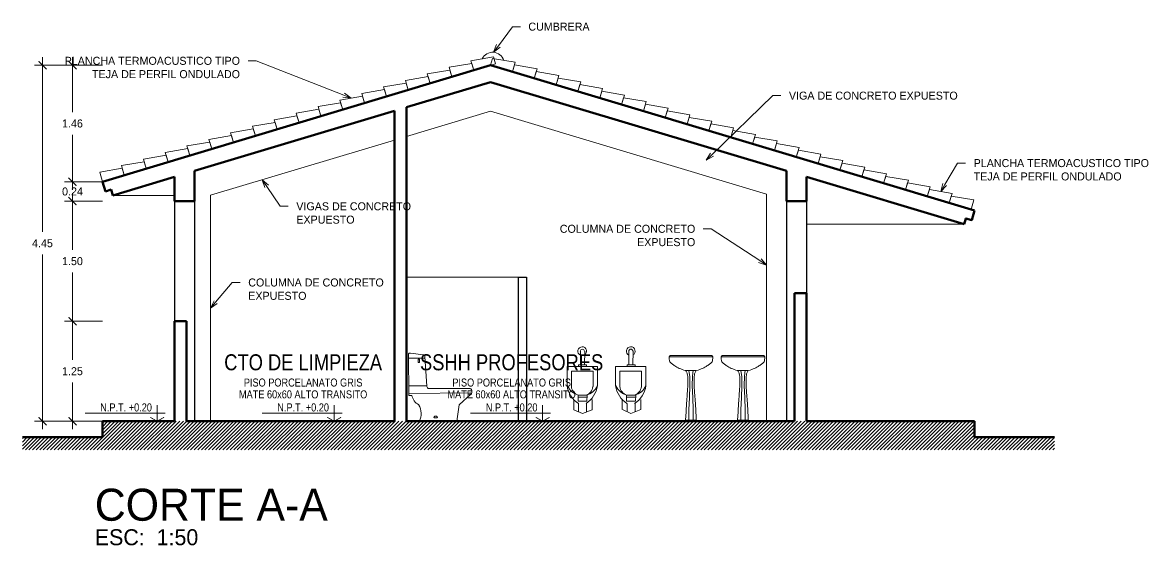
# Model space of a CAD drawing. Header units: millimetres. Extents: x 84 to 2740, y 103 to 1679.
# Drawn here: x 116.59 to 130.67, y 135.35 to 141.88 of the extents above; entities that cross this region are included whole.
import ezdxf
from ezdxf import colors
from ezdxf.entities.mleader import LeaderData, LeaderLine
from ezdxf.enums import TextEntityAlignment as Align
from ezdxf.math import Vec2, Vec3

# ---------------------------------------------------------------- set-up
doc = ezdxf.new("R2010")
doc.units = ezdxf.units.MM
for name, color, linetype, lineweight in [('A- TEJA ANDINA', 234, 'Continuous', 5), ('A- TEXTOS', 22, 'Continuous', 5), ('A-APARTO.SANITARIOS', 170, 'Continuous', 5), ('A-BURBUJA DE VANOS', 32, 'Continuous', 5), ('A-COLUMNAS.', 52, 'Continuous', 5), ('A-COTAS EXTERIORES', 30, 'Continuous', 5), ('A-DIRECTRIZ', 134, 'Continuous', 5), ('A-LINEA DE TIERRA', 46, 'Continuous', 5), ('A-MUROS ALTOS', 164, 'Continuous', 60), ('A-TEXTO', 24, 'Continuous', 5)]:
    doc.layers.add(name, color=color, linetype=linetype, lineweight=lineweight)
doc.styles.add('ROYER', font='')
doc.styles.get("Standard").update_dxf_attribs({"font": 'ARIALN.TTF', "width": 2})
doc.styles.add('TEDI_DICIEMBRE_2020', font='ARIALN.TTF')
doc.styles.get('ROYER').set_extended_font_data('Bahnschrift Light')
doc.dimstyles.new('ROYER_50_CORTE_ELEVACION', dxfattribs={"dimtxt": 0.1, "dimasz": 0.1, "dimexe": 0.1, "dimexo": 0, "dimgap": 0.09, "dimtad": 1, "dimtih": 1, "dimtoh": 1, "dimzin": 0, "dimdsep": 46, "dimtxsty": 'ROYER', "dimblk": 'ARCHTICK', "dimcen": 0.09, "dimdle": 0.1, "dimclrd": 256, "dimclre": 256, "dimadec": 0, "dimazin": 0, "dimtfac": 1, "dimtix": 1, "dimtofl": 0, "dimtmove": 0, "dimatfit": 3, "dimfxl": 0.375, "dimfxlon": 1, "dimtolj": 1, "dimtzin": 0, "dimlwd": -1, "dimlwe": -1, "dimarcsym": 0})

# ---------------------------------------------------------------- blocks, each defined once
blk = doc.blocks.new('B18')
for p, q in [((0.1685, 0.1306), (0.0207, 0.151)), ((-0.0033, 0.1317), (0.0031, -0.327)), ((0.2057, -0.2203), (0.1819, 0.1125)), ((0.1068, 0.0543), (0.1068, 0.0732)), ((0.1238, 0.0546), (0.1238, 0.0729)), ((0.2056, -0.2195), (0.0016, -0.2195)), ((0.6936, -0.2477), (0.2203, -0.2475)), ((0.568, -0.4339), (0.7005, -0.3122)), ((0.0031, -0.327), (0.0346, -0.3269)), ((0.568, -0.4339), (0.5429, -0.617)), ((0.2952, -0.5611), (0.3141, -0.5611)), ((0.2955, -0.5781), (0.3138, -0.5781)), ((0.1207, -0.617), (0.5429, -0.617))]:
    blk.add_line(p, q)
for points in [[(-0.0028, 0.0949), (0.1832, 0.0951)], [(0.0041, -0.3047), (0.7003, -0.2972)]]:
    blk.add_lwpolyline(points)
for centre, radius, start, end in [((0.0154, 0.1325), 0.0183, 69.0563, 176.5699), ((0.1682, 0.1158), 0.0141, 346.3435, 84.6664), ((0.1154, 0.0747), 0.00866, 348.245, 189.628), ((0.1154, 0.0528), 0.00866, 170.372, 11.755), ((0.233, -0.2225), 0.028, 170.2356, 242.9886), ((0.6693, -0.2829), 0.0428, 316.7605, 55.4561), ((0.1955, -0.2881), 0.1655, 193.5287, 240.2708), ((-0.0461, -0.5323), 0.187, 333.0824, 31.5585), ((0.2937, -0.5697), 0.00866, 80.372, 281.755), ((0.3156, -0.5697), 0.00866, 258.245, 99.628)]:
    blk.add_arc(centre, radius, start, end)
blk = doc.blocks.new('72348299')
at = {"xscale": 10, "zscale": 10}
blk.add_blockref('B18', (-0.017, 0.61), dxfattribs=at)
blk = doc.blocks.new('TEXTO EN CORTES')
at = {"layer": 'A- TEXTOS'}
blk.add_line((0, 0.1), (0, -0.1), dxfattribs=at)
blk.add_lwpolyline([(-0.9, 0), (0.1, 0)], dxfattribs=at)
at = {"layer": 'A- TEXTOS', "const_width": 0.01}
blk.add_lwpolyline([(0.087, -0.05), (0, -0.1), (-0.087, -0.05)], dxfattribs=at)
at = {"layer": 'A- TEXTOS', "style": 'TEDI_DICIEMBRE_2020'}
for tag, height, p in [('AMBIENTE', 0.2, (-0.388, 0.637)), ('PISO1', 0.1, (-0.388, 0.384)), ('PISO2', 0.1, (-0.388, 0.236)), ('NIVEL', 0.1, (-0.388, 0.073))]:
    blk.add_attdef(tag, text='', height=height, dxfattribs=at).set_placement(p, align=Align.MIDDLE)
blk = doc.blocks.new('NOMBRE DE PLANO')
at = {"layer": 'A-BURBUJA DE VANOS', "style": 'ROYER'}
for tag, p, height in [('NOMBRE', (0, 0), 0.4), ('ESCALA', (0, -0.306), 0.2)]:
    blk.add_attdef(tag, p, '', height=height, dxfattribs=at)
blk = doc.blocks.new('_Open30')
at = {"color": 0, "linetype": 'ByBlock', "lineweight": -2}
for p, q in [((-1, 0.27), (0, 0)), ((0, 0), (-1, -0.27)), ((0, 0), (-1, 0))]:
    blk.add_line(p, q, dxfattribs=at)
blk = doc.blocks.new('_ArchTick')
at = {"color": 0, "linetype": 'ByBlock', "const_width": 0.15}
blk.add_lwpolyline([(-0.5, -0.5), (0.5, 0.5)], dxfattribs=at)
blk = doc.blocks.new('*D129')
at = {"layer": 'A-COTAS EXTERIORES', "transparency": 16777216}
for p, q in [((117.216, 138.248), (117.216, 137.664)), ((117.591, 138.148), (117.116, 138.148)), ((117.216, 136.798), (117.216, 137.382)), ((117.591, 136.898), (117.116, 136.898))]:
    blk.add_line(p, q, dxfattribs=at)
at = {"layer": 'Defpoints', "color": 0, "transparency": 16777216}
for p in [(117.216, 138.148), (118.491, 138.148), (117.591, 136.898)]:
    blk.add_point(p, dxfattribs=at)
at = {"layer": 'A-COTAS EXTERIORES', "transparency": 16777216, "xscale": 0.1, "yscale": 0.1, "zscale": 0.1}
for p, rotation in [((117.216, 138.148), 90), ((117.216, 136.898), 270)]:
    blk.add_blockref('_ArchTick', p, dxfattribs=dict(at, rotation=rotation))
at = {"layer": 'A-COTAS EXTERIORES', "color": 0, "transparency": 16777216, "insert": (117.216, 137.523), "char_height": 0.1, "attachment_point": 5, "style": 'ROYER'}
blk.add_mtext('\\A1;1.25', dxfattribs=at)
blk = doc.blocks.new('*D130')
at = {"layer": 'A-COTAS EXTERIORES', "transparency": 16777216}
for p, q in [((117.591, 139.648), (117.116, 139.648)), ((117.216, 139.748), (117.216, 139.039)), ((117.216, 138.048), (117.216, 138.757)), ((117.591, 138.148), (117.116, 138.148))]:
    blk.add_line(p, q, dxfattribs=at)
at = {"layer": 'Defpoints', "color": 0, "transparency": 16777216}
for p in [(117.216, 139.648), (118.491, 139.648), (118.491, 138.148)]:
    blk.add_point(p, dxfattribs=at)
at = {"layer": 'A-COTAS EXTERIORES', "transparency": 16777216, "xscale": 0.1, "yscale": 0.1, "zscale": 0.1}
for p, rotation in [((117.216, 139.648), 90), ((117.216, 138.148), 270)]:
    blk.add_blockref('_ArchTick', p, dxfattribs=dict(at, rotation=rotation))
at = {"layer": 'A-COTAS EXTERIORES', "color": 0, "transparency": 16777216, "insert": (117.216, 138.898), "char_height": 0.1, "attachment_point": 5, "style": 'ROYER'}
blk.add_mtext('\\A1;1.50', dxfattribs=at)
blk = doc.blocks.new('*D131')
at = {"layer": 'A-COTAS EXTERIORES', "transparency": 16777216}
for p, q in [((117.216, 139.891), (117.216, 139.991)), ((117.591, 139.891), (117.116, 139.891)), ((117.591, 139.648), (117.116, 139.648)), ((117.216, 139.648), (117.216, 139.548))]:
    blk.add_line(p, q, dxfattribs=at)
at = {"layer": 'Defpoints', "color": 0, "transparency": 16777216}
for p in [(117.216, 139.891), (117.591, 139.891), (118.491, 139.648)]:
    blk.add_point(p, dxfattribs=at)
at = {"layer": 'A-COTAS EXTERIORES', "transparency": 16777216, "xscale": 0.1, "yscale": 0.1, "zscale": 0.1}
for p, rotation in [((117.216, 139.891), 270), ((117.216, 139.648), 90)]:
    blk.add_blockref('_ArchTick', p, dxfattribs=dict(at, rotation=rotation))
at = {"layer": 'A-COTAS EXTERIORES', "color": 0, "transparency": 16777216, "insert": (117.216, 139.769), "char_height": 0.1, "attachment_point": 5, "style": 'ROYER'}
blk.add_mtext('\\A1;0.24', dxfattribs=at)
blk = doc.blocks.new('*D132')
at = {"layer": 'A-COTAS EXTERIORES', "transparency": 16777216}
for p, q in [((117.216, 141.446), (117.216, 140.759)), ((117.591, 141.346), (117.116, 141.346)), ((117.216, 139.791), (117.216, 140.478)), ((117.591, 139.891), (117.116, 139.891))]:
    blk.add_line(p, q, dxfattribs=at)
at = {"layer": 'Defpoints', "color": 0, "transparency": 16777216}
for p in [(117.216, 141.346), (122.441, 141.346), (117.591, 139.891)]:
    blk.add_point(p, dxfattribs=at)
at = {"layer": 'A-COTAS EXTERIORES', "transparency": 16777216, "xscale": 0.1, "yscale": 0.1, "zscale": 0.1}
for p, rotation in [((117.216, 141.346), 90), ((117.216, 139.891), 270)]:
    blk.add_blockref('_ArchTick', p, dxfattribs=dict(at, rotation=rotation))
at = {"layer": 'A-COTAS EXTERIORES', "color": 0, "transparency": 16777216, "insert": (117.216, 140.618), "char_height": 0.1, "attachment_point": 5, "style": 'ROYER'}
blk.add_mtext('\\A1;1.46', dxfattribs=at)
blk = doc.blocks.new('*D133')
at = {"layer": 'A-COTAS EXTERIORES', "transparency": 16777216}
for p, q in [((116.841, 141.446), (116.841, 139.263)), ((117.216, 141.346), (116.741, 141.346)), ((116.841, 136.798), (116.841, 138.981)), ((117.216, 136.898), (116.741, 136.898))]:
    blk.add_line(p, q, dxfattribs=at)
at = {"layer": 'Defpoints', "color": 0, "transparency": 16777216}
for p in [(116.841, 141.346), (122.441, 141.346), (117.216, 136.898)]:
    blk.add_point(p, dxfattribs=at)
at = {"layer": 'A-COTAS EXTERIORES', "transparency": 16777216, "xscale": 0.1, "yscale": 0.1, "zscale": 0.1}
for p, rotation in [((116.841, 141.346), 90), ((116.841, 136.898), 270)]:
    blk.add_blockref('_ArchTick', p, dxfattribs=dict(at, rotation=rotation))
at = {"layer": 'A-COTAS EXTERIORES', "color": 0, "transparency": 16777216, "insert": (116.841, 139.122), "char_height": 0.1, "attachment_point": 5, "style": 'ROYER'}
blk.add_mtext('\\A1;4.45', dxfattribs=at)

msp = doc.modelspace()

# ---------------------------------------------------------------- hatches: boundary and pattern name
at = {"layer": 'A-LINEA DE TIERRA'}
h = msp.add_hatch(dxfattribs=at)
h.set_pattern_fill('LINE', color=256, scale=0.01, angle=45)
h.set_pattern_definition([(45, (-2497.32073, -1516.02718), (-0.0224506403, 0.0224506403), [])])
h.paths.add_polyline_path([(129.491, 136.698), (128.491, 136.698), (128.491, 136.898), (127.591, 136.898), (127.441, 136.898), (122.701, 136.898), (122.281, 136.898), (119.841, 136.898), (119.691, 136.898), (117.591, 136.898), (117.591, 136.698), (116.591, 136.698), (116.591, 136.539), (129.491, 136.539)])

# ---------------------------------------------------------------- linework, layer by layer
at = {"layer": 'A- TEJA ANDINA'}
for points in [[(122.505, 141.365), (122.232, 141.283), (122.196, 141.403), (122.479, 141.451)], [(122.232, 141.283), (121.959, 141.201), (121.923, 141.321), (122.206, 141.369)], [(122.441, 141.346), (122.714, 141.264), (122.75, 141.384), (122.467, 141.432)], [(122.714, 141.264), (122.987, 141.182), (123.023, 141.302), (122.74, 141.35)], [(121.686, 141.119), (121.413, 141.037), (121.377, 141.157), (121.66, 141.205)], [(121.959, 141.201), (121.686, 141.119), (121.65, 141.239), (121.933, 141.287)], [(122.987, 141.182), (123.26, 141.1), (123.296, 141.22), (123.013, 141.268)], [(123.26, 141.1), (123.533, 141.018), (123.569, 141.138), (123.286, 141.186)], [(121.14, 140.955), (120.867, 140.873), (120.831, 140.993), (121.114, 141.042)], [(121.413, 141.037), (121.14, 140.955), (121.104, 141.075), (121.387, 141.123)], [(123.533, 141.018), (123.806, 140.936), (123.842, 141.056), (123.559, 141.104)], [(123.806, 140.936), (124.079, 140.854), (124.115, 140.974), (123.832, 141.022)], [(120.867, 140.873), (120.594, 140.792), (120.558, 140.911), (120.841, 140.96)], [(124.079, 140.854), (124.352, 140.772), (124.388, 140.892), (124.105, 140.941)], [(120.321, 140.71), (120.048, 140.628), (120.012, 140.748), (120.295, 140.796)], [(120.594, 140.792), (120.321, 140.71), (120.285, 140.829), (120.568, 140.878)], [(124.352, 140.772), (124.625, 140.691), (124.661, 140.81), (124.378, 140.859)], [(124.625, 140.691), (124.898, 140.609), (124.934, 140.728), (124.651, 140.777)], [(119.775, 140.546), (119.502, 140.464), (119.466, 140.584), (119.749, 140.632)], [(120.048, 140.628), (119.775, 140.546), (119.739, 140.666), (120.022, 140.714)], [(124.898, 140.609), (125.171, 140.527), (125.207, 140.647), (124.924, 140.695)], [(125.171, 140.527), (125.444, 140.445), (125.48, 140.565), (125.197, 140.613)], [(119.229, 140.382), (118.956, 140.3), (118.92, 140.42), (119.204, 140.468)], [(119.502, 140.464), (119.229, 140.382), (119.193, 140.502), (119.476, 140.55)], [(125.444, 140.445), (125.717, 140.363), (125.753, 140.483), (125.47, 140.531)], [(118.956, 140.3), (118.683, 140.218), (118.647, 140.338), (118.931, 140.386)], [(125.717, 140.363), (125.99, 140.281), (126.026, 140.401), (125.743, 140.449)], [(125.99, 140.281), (126.263, 140.199), (126.299, 140.319), (126.016, 140.367)], [(118.41, 140.136), (118.137, 140.055), (118.102, 140.174), (118.385, 140.223)], [(118.683, 140.218), (118.41, 140.136), (118.375, 140.256), (118.658, 140.305)], [(126.263, 140.199), (126.536, 140.117), (126.572, 140.237), (126.289, 140.285)], [(126.536, 140.117), (126.809, 140.035), (126.845, 140.155), (126.562, 140.204)], [(117.864, 139.973), (117.591, 139.891), (117.556, 140.01), (117.839, 140.059)], [(118.137, 140.055), (117.864, 139.973), (117.829, 140.092), (118.112, 140.141)], [(126.809, 140.035), (127.082, 139.954), (127.118, 140.073), (126.835, 140.122)], [(127.082, 139.954), (127.355, 139.872), (127.391, 139.991), (127.108, 140.04)], [(127.355, 139.872), (127.628, 139.79), (127.664, 139.909), (127.381, 139.958)], [(127.628, 139.79), (127.901, 139.708), (127.937, 139.828), (127.654, 139.876)], [(127.901, 139.708), (128.174, 139.626), (128.21, 139.746), (127.927, 139.794)], [(128.174, 139.626), (128.447, 139.544), (128.483, 139.664), (128.2, 139.712)]]:
    msp.add_lwpolyline(points, close=True, dxfattribs=at)
msp.add_arc((122.469, 141.363), 0.146, 17.8827, 154.0598, dxfattribs=at)
at = {"layer": 'A-APARTO.SANITARIOS'}
for p, q in [((123.564, 137.604), (123.564, 137.773)), ((123.614, 137.604), (123.619, 137.773)), ((124.17, 137.604), (124.17, 137.774)), ((124.22, 137.604), (124.225, 137.774)), ((123.398, 137.581), (123.777, 137.581)), ((123.398, 137.34), (123.398, 137.581)), ((123.452, 137.524), (123.724, 137.524)), ((123.452, 137.331), (123.452, 137.524)), ((123.543, 137.604), (123.643, 137.604)), ((123.543, 137.58), (123.543, 137.604)), ((123.643, 137.58), (123.643, 137.604)), ((123.724, 137.331), (123.724, 137.524)), ((123.777, 137.34), (123.777, 137.581)), ((124.005, 137.581), (124.384, 137.581)), ((124.005, 137.34), (124.005, 137.581)), ((124.058, 137.525), (124.33, 137.525)), ((124.058, 137.331), (124.058, 137.525)), ((124.149, 137.604), (124.249, 137.604)), ((124.149, 137.581), (124.149, 137.604)), ((124.249, 137.581), (124.249, 137.604)), ((124.33, 137.331), (124.33, 137.525)), ((124.384, 137.34), (124.384, 137.581)), ((123.536, 137.224), (123.536, 137.151)), ((123.648, 137.224), (123.536, 137.224)), ((123.647, 137.151), (123.65, 137.224)), ((124.142, 137.224), (124.142, 137.151)), ((124.254, 137.224), (124.142, 137.224)), ((124.253, 137.151), (124.256, 137.224)), ((123.482, 137.042), (123.482, 137.168)), ((123.536, 137.198), (123.648, 137.198)), ((123.536, 137.151), (123.647, 137.151)), ((123.543, 137.016), (123.543, 137.12)), ((123.643, 137.016), (123.643, 137.12)), ((123.711, 137.042), (123.712, 137.168)), ((124.088, 137.043), (124.088, 137.168)), ((124.142, 137.198), (124.254, 137.198)), ((124.142, 137.151), (124.253, 137.151)), ((124.149, 137.016), (124.149, 137.12)), ((124.249, 137.016), (124.249, 137.12)), ((124.318, 137.043), (124.318, 137.168)), ((123.589, 136.993), (123.484, 137.042)), ((123.589, 136.993), (123.711, 137.042)), ((124.195, 136.993), (124.09, 137.043)), ((124.195, 136.993), (124.318, 137.043))]:
    msp.add_line(p, q, dxfattribs=at)
at = {"layer": 'A-APARTO.SANITARIOS', "lineweight": 5, "ltscale": 0.25}
for p, q in [((124.676, 137.702), (124.687, 137.718)), ((124.676, 137.702), (124.86, 137.702)), ((124.676, 137.702), (124.676, 137.684)), ((124.676, 137.684), (124.676, 137.671)), ((124.676, 137.671), (124.677, 137.66)), ((124.677, 137.66), (124.678, 137.653)), ((124.678, 137.653), (124.68, 137.647)), ((124.68, 137.647), (124.682, 137.642)), ((124.687, 137.718), (124.864, 137.718)), ((124.86, 137.702), (125.033, 137.702)), ((124.864, 137.718), (125.03, 137.718)), ((125.03, 137.718), (125.207, 137.718)), ((125.033, 137.702), (125.218, 137.702)), ((125.207, 137.718), (125.218, 137.702)), ((125.214, 137.647), (125.211, 137.642)), ((125.215, 137.653), (125.214, 137.647)), ((125.217, 137.66), (125.215, 137.653)), ((125.218, 137.684), (125.217, 137.671)), ((125.217, 137.671), (125.217, 137.66)), ((125.218, 137.702), (125.218, 137.684)), ((125.326, 137.702), (125.337, 137.718)), ((125.326, 137.702), (125.51, 137.702)), ((125.326, 137.702), (125.326, 137.684)), ((125.326, 137.684), (125.326, 137.671)), ((125.326, 137.671), (125.327, 137.66)), ((125.327, 137.66), (125.328, 137.653)), ((125.328, 137.653), (125.33, 137.647)), ((125.33, 137.647), (125.332, 137.642)), ((125.337, 137.718), (125.514, 137.718)), ((125.51, 137.702), (125.683, 137.702)), ((125.514, 137.718), (125.68, 137.718)), ((125.68, 137.718), (125.857, 137.718)), ((125.683, 137.702), (125.868, 137.702)), ((125.857, 137.718), (125.868, 137.702)), ((125.864, 137.647), (125.861, 137.642)), ((125.865, 137.653), (125.864, 137.647)), ((125.867, 137.66), (125.865, 137.653)), ((125.868, 137.684), (125.867, 137.671)), ((125.867, 137.671), (125.867, 137.66)), ((125.868, 137.702), (125.868, 137.684)), ((124.682, 137.642), (124.685, 137.638)), ((124.685, 137.638), (124.689, 137.634)), ((124.689, 137.634), (124.689, 137.634)), ((124.689, 137.634), (124.693, 137.63)), ((124.693, 137.63), (124.698, 137.626)), ((124.698, 137.626), (124.704, 137.62)), ((124.704, 137.62), (124.711, 137.615)), ((124.711, 137.615), (124.719, 137.609)), ((124.719, 137.609), (124.727, 137.602)), ((124.727, 137.602), (124.737, 137.596)), ((124.737, 137.596), (124.747, 137.589)), ((124.747, 137.589), (124.747, 137.589)), ((124.747, 137.589), (124.759, 137.581)), ((124.759, 137.581), (124.772, 137.574)), ((124.772, 137.574), (124.786, 137.566)), ((124.786, 137.566), (124.801, 137.559)), ((124.801, 137.559), (124.818, 137.552)), ((124.818, 137.552), (124.837, 137.545)), ((124.837, 137.545), (124.858, 137.538)), ((124.858, 137.538), (124.88, 137.533)), ((124.88, 137.533), (124.886, 137.524)), ((124.88, 137.533), (125.013, 137.533)), ((124.886, 137.524), (124.891, 137.515)), ((124.891, 137.515), (124.895, 137.507)), ((124.895, 137.507), (124.899, 137.498)), ((124.92, 137.533), (124.926, 137.504)), ((124.926, 137.504), (124.933, 137.457)), ((124.97, 137.504), (124.964, 137.457)), ((124.976, 137.533), (124.97, 137.504)), ((124.998, 137.507), (124.995, 137.498)), ((125.002, 137.515), (124.998, 137.507)), ((125.007, 137.524), (125.002, 137.515)), ((125.013, 137.533), (125.007, 137.524)), ((125.036, 137.538), (125.013, 137.533)), ((125.056, 137.545), (125.036, 137.538)), ((125.075, 137.552), (125.056, 137.545)), ((125.092, 137.559), (125.075, 137.552)), ((125.108, 137.566), (125.092, 137.559)), ((125.122, 137.574), (125.108, 137.566)), ((125.135, 137.581), (125.122, 137.574)), ((125.146, 137.589), (125.135, 137.581)), ((125.157, 137.596), (125.146, 137.589)), ((125.146, 137.589), (125.146, 137.589)), ((125.166, 137.602), (125.157, 137.596)), ((125.175, 137.609), (125.166, 137.602)), ((125.183, 137.615), (125.175, 137.609)), ((125.189, 137.62), (125.183, 137.615)), ((125.195, 137.626), (125.189, 137.62)), ((125.201, 137.63), (125.195, 137.626)), ((125.205, 137.634), (125.201, 137.63)), ((125.208, 137.638), (125.205, 137.634)), ((125.205, 137.634), (125.205, 137.634)), ((125.211, 137.642), (125.208, 137.638)), ((125.332, 137.642), (125.335, 137.638)), ((125.335, 137.638), (125.339, 137.634)), ((125.339, 137.634), (125.339, 137.634)), ((125.339, 137.634), (125.343, 137.63)), ((125.343, 137.63), (125.348, 137.626)), ((125.348, 137.626), (125.354, 137.62)), ((125.354, 137.62), (125.361, 137.615)), ((125.361, 137.615), (125.369, 137.609)), ((125.369, 137.609), (125.377, 137.602)), ((125.377, 137.602), (125.387, 137.596)), ((125.387, 137.596), (125.397, 137.589)), ((125.397, 137.589), (125.397, 137.589)), ((125.397, 137.589), (125.409, 137.581)), ((125.409, 137.581), (125.422, 137.574)), ((125.422, 137.574), (125.436, 137.566)), ((125.436, 137.566), (125.451, 137.559)), ((125.451, 137.559), (125.468, 137.552)), ((125.468, 137.552), (125.487, 137.545)), ((125.487, 137.545), (125.508, 137.538)), ((125.508, 137.538), (125.53, 137.533)), ((125.53, 137.533), (125.536, 137.524)), ((125.53, 137.533), (125.663, 137.533)), ((125.536, 137.524), (125.541, 137.515)), ((125.541, 137.515), (125.545, 137.507)), ((125.545, 137.507), (125.549, 137.498)), ((125.57, 137.533), (125.576, 137.504)), ((125.576, 137.504), (125.583, 137.457)), ((125.62, 137.504), (125.614, 137.457)), ((125.626, 137.533), (125.62, 137.504)), ((125.648, 137.507), (125.645, 137.498)), ((125.652, 137.515), (125.648, 137.507)), ((125.657, 137.524), (125.652, 137.515)), ((125.663, 137.533), (125.657, 137.524)), ((125.686, 137.538), (125.663, 137.533)), ((125.706, 137.545), (125.686, 137.538)), ((125.725, 137.552), (125.706, 137.545)), ((125.742, 137.559), (125.725, 137.552)), ((125.758, 137.566), (125.742, 137.559)), ((125.772, 137.574), (125.758, 137.566)), ((125.785, 137.581), (125.772, 137.574)), ((125.796, 137.589), (125.785, 137.581)), ((125.807, 137.596), (125.796, 137.589)), ((125.796, 137.589), (125.796, 137.589)), ((125.816, 137.602), (125.807, 137.596)), ((125.825, 137.609), (125.816, 137.602)), ((125.833, 137.615), (125.825, 137.609)), ((125.839, 137.62), (125.833, 137.615)), ((125.845, 137.626), (125.839, 137.62)), ((125.851, 137.63), (125.845, 137.626)), ((125.855, 137.634), (125.851, 137.63)), ((125.858, 137.638), (125.855, 137.634)), ((125.855, 137.634), (125.855, 137.634)), ((125.861, 137.642), (125.858, 137.638)), ((124.899, 137.498), (124.901, 137.489)), ((124.901, 137.489), (124.903, 137.48)), ((124.903, 137.48), (124.905, 137.471)), ((124.905, 137.471), (124.906, 137.461)), ((124.906, 137.461), (124.906, 137.461)), ((124.906, 137.461), (124.907, 137.45)), ((124.907, 137.45), (124.908, 137.439)), ((124.908, 137.439), (124.908, 137.428)), ((124.908, 137.428), (124.909, 137.415)), ((124.909, 137.389), (124.908, 137.374)), ((124.908, 137.374), (124.908, 137.359)), ((124.909, 137.415), (124.909, 137.402)), ((124.909, 137.402), (124.909, 137.389)), ((124.933, 137.457), (124.934, 137.344)), ((124.964, 137.457), (124.962, 137.344)), ((124.986, 137.439), (124.985, 137.428)), ((124.985, 137.428), (124.985, 137.415)), ((124.985, 137.415), (124.985, 137.402)), ((124.985, 137.402), (124.985, 137.389)), ((124.985, 137.389), (124.985, 137.374)), ((124.985, 137.374), (124.986, 137.359)), ((124.987, 137.461), (124.986, 137.45)), ((124.986, 137.45), (124.986, 137.439)), ((124.989, 137.471), (124.987, 137.461)), ((124.987, 137.461), (124.987, 137.461)), ((124.99, 137.48), (124.989, 137.471)), ((124.992, 137.489), (124.99, 137.48)), ((124.995, 137.498), (124.992, 137.489)), ((125.549, 137.498), (125.551, 137.489)), ((125.551, 137.489), (125.553, 137.48)), ((125.553, 137.48), (125.555, 137.471)), ((125.555, 137.471), (125.556, 137.461)), ((125.556, 137.461), (125.556, 137.461)), ((125.556, 137.461), (125.557, 137.45)), ((125.557, 137.45), (125.558, 137.439)), ((125.558, 137.439), (125.558, 137.428)), ((125.558, 137.428), (125.559, 137.415)), ((125.559, 137.389), (125.558, 137.374)), ((125.558, 137.374), (125.558, 137.359)), ((125.559, 137.415), (125.559, 137.402)), ((125.559, 137.402), (125.559, 137.389)), ((125.583, 137.457), (125.584, 137.344)), ((125.614, 137.457), (125.612, 137.344)), ((125.636, 137.439), (125.635, 137.428)), ((125.635, 137.428), (125.635, 137.415)), ((125.635, 137.415), (125.635, 137.402)), ((125.635, 137.402), (125.635, 137.389)), ((125.635, 137.389), (125.635, 137.374)), ((125.635, 137.374), (125.636, 137.359)), ((125.637, 137.461), (125.636, 137.45)), ((125.636, 137.45), (125.636, 137.439)), ((125.639, 137.471), (125.637, 137.461)), ((125.637, 137.461), (125.637, 137.461)), ((125.64, 137.48), (125.639, 137.471)), ((125.642, 137.489), (125.64, 137.48)), ((125.645, 137.498), (125.642, 137.489)), ((124.9, 137.227), (124.898, 137.203)), ((124.901, 137.249), (124.9, 137.227)), ((124.903, 137.27), (124.901, 137.249)), ((124.904, 137.29), (124.903, 137.27)), ((124.905, 137.308), (124.904, 137.29)), ((124.906, 137.326), (124.905, 137.308)), ((124.907, 137.343), (124.906, 137.326)), ((124.908, 137.359), (124.907, 137.343)), ((124.908, 137.359), (124.908, 137.359)), ((124.934, 137.344), (124.928, 137.192)), ((124.962, 137.344), (124.968, 137.192)), ((124.986, 137.359), (124.986, 137.359)), ((124.986, 137.359), (124.986, 137.343)), ((124.986, 137.343), (124.987, 137.326)), ((124.987, 137.326), (124.988, 137.308)), ((124.988, 137.308), (124.989, 137.29)), ((124.989, 137.29), (124.991, 137.27)), ((124.991, 137.27), (124.992, 137.249)), ((124.992, 137.249), (124.994, 137.227)), ((124.994, 137.227), (124.996, 137.203)), ((125.55, 137.227), (125.548, 137.203)), ((125.551, 137.249), (125.55, 137.227)), ((125.553, 137.27), (125.551, 137.249)), ((125.554, 137.29), (125.553, 137.27)), ((125.555, 137.308), (125.554, 137.29)), ((125.556, 137.326), (125.555, 137.308)), ((125.557, 137.343), (125.556, 137.326)), ((125.558, 137.359), (125.557, 137.343)), ((125.558, 137.359), (125.558, 137.359)), ((125.584, 137.344), (125.578, 137.192)), ((125.612, 137.344), (125.618, 137.192)), ((125.636, 137.359), (125.636, 137.359)), ((125.636, 137.359), (125.636, 137.343)), ((125.636, 137.343), (125.637, 137.326)), ((125.637, 137.326), (125.638, 137.308)), ((125.638, 137.308), (125.639, 137.29)), ((125.639, 137.29), (125.641, 137.27)), ((125.641, 137.27), (125.642, 137.249)), ((125.642, 137.249), (125.644, 137.227)), ((125.644, 137.227), (125.646, 137.203)), ((124.889, 137.09), (124.887, 137.053)), ((124.891, 137.123), (124.889, 137.09)), ((124.894, 137.152), (124.891, 137.123)), ((124.896, 137.179), (124.894, 137.152)), ((124.898, 137.203), (124.896, 137.179)), ((124.898, 137.203), (124.898, 137.203)), ((124.928, 137.192), (124.92, 137.046)), ((124.968, 137.192), (124.976, 137.046)), ((124.996, 137.203), (124.996, 137.203)), ((124.996, 137.203), (124.998, 137.179)), ((124.998, 137.179), (125, 137.152)), ((125, 137.152), (125.002, 137.123)), ((125.002, 137.123), (125.004, 137.09)), ((125.004, 137.09), (125.007, 137.053)), ((125.539, 137.09), (125.537, 137.053)), ((125.541, 137.123), (125.539, 137.09)), ((125.544, 137.152), (125.541, 137.123)), ((125.546, 137.179), (125.544, 137.152)), ((125.548, 137.203), (125.546, 137.179)), ((125.548, 137.203), (125.548, 137.203)), ((125.578, 137.192), (125.57, 137.046)), ((125.618, 137.192), (125.626, 137.046)), ((125.646, 137.203), (125.646, 137.203)), ((125.646, 137.203), (125.648, 137.179)), ((125.648, 137.179), (125.65, 137.152)), ((125.65, 137.152), (125.652, 137.123)), ((125.652, 137.123), (125.654, 137.09)), ((125.654, 137.09), (125.657, 137.053)), ((124.882, 136.965), (124.88, 136.912)), ((124.885, 137.012), (124.882, 136.965)), ((124.887, 137.053), (124.885, 137.012)), ((124.92, 137.046), (124.92, 136.912)), ((124.976, 137.046), (124.976, 136.912)), ((125.007, 137.053), (125.009, 137.012)), ((125.009, 137.012), (125.011, 136.965)), ((125.011, 136.965), (125.013, 136.912)), ((125.532, 136.965), (125.53, 136.912)), ((125.535, 137.012), (125.532, 136.965)), ((125.537, 137.053), (125.535, 137.012)), ((125.57, 137.046), (125.57, 136.912)), ((125.626, 137.046), (125.626, 136.912)), ((125.657, 137.053), (125.659, 137.012)), ((125.659, 137.012), (125.661, 136.965)), ((125.661, 136.965), (125.663, 136.912)), ((124.88, 136.912), (125.013, 136.912)), ((125.53, 136.912), (125.663, 136.912))]:
    msp.add_line(p, q, dxfattribs=at)
at = {"layer": 'A-APARTO.SANITARIOS'}
for centre, radius, start, end in [((123.588, 137.774), 0.0546, 298.9805, 243.8951), ((123.589, 137.773), 0.0253, 0, 180), ((124.194, 137.774), 0.0546, 298.9805, 243.8951), ((124.195, 137.774), 0.0253, 0, 180), ((123.716, 137.389), 0.322, 188.8474, 236.943), ((123.603, 137.438), 0.223, 206.0705, 253.8146), ((123.581, 137.346), 0.13, 186.6218, 250.1428), ((123.46, 137.389), 0.322, 303.057, 351.1526), ((123.592, 137.346), 0.13, 289.8572, 353.3782), ((123.577, 137.438), 0.223, 286.1854, 333.9295), ((124.322, 137.39), 0.322, 188.8474, 236.943), ((124.209, 137.438), 0.223, 206.0705, 253.8146), ((124.187, 137.346), 0.13, 186.6218, 250.1428), ((124.066, 137.39), 0.322, 303.057, 351.1526), ((124.198, 137.346), 0.13, 289.8572, 353.3782), ((124.183, 137.438), 0.223, 286.1854, 333.9295)]:
    msp.add_arc(centre, radius, start, end, dxfattribs=at)
at = {"layer": 'A-COLUMNAS.'}
for p, q in [((117.721, 139.721), (118.491, 139.721)), ((128.362, 139.361), (126.391, 139.361))]:
    msp.add_line(p, q, dxfattribs=at)
at = {"layer": 'A-COLUMNAS.', "lineweight": 30}
for p, q in [((118.491, 139.648), (118.491, 138.148)), ((118.741, 139.648), (118.741, 136.898)), ((126.141, 139.648), (126.141, 136.898)), ((126.391, 139.648), (126.391, 138.498))]:
    msp.add_line(p, q, dxfattribs=at)
at = {"layer": 'A-COLUMNAS.'}
for points in [[(121.391, 140.457), (122.441, 140.772), (125.891, 139.737), (125.891, 136.898)], [(118.941, 136.898), (118.941, 139.722), (121.241, 140.412)]]:
    msp.add_lwpolyline(points, dxfattribs=at)
at = {"layer": 'A-MUROS ALTOS'}
for p, q in [((117.591, 139.891), (122.441, 141.346)), ((128.491, 139.531), (122.441, 141.346)), ((121.391, 140.822), (122.441, 141.137)), ((126.141, 140.027), (122.441, 141.137)), ((118.741, 140.027), (121.241, 140.777)), ((121.241, 136.898), (121.241, 140.777)), ((121.391, 140.822), (121.391, 136.898)), ((117.721, 139.721), (118.491, 139.952)), ((118.491, 139.648), (118.491, 139.952)), ((118.741, 139.648), (118.741, 140.027)), ((126.141, 139.648), (126.141, 140.027)), ((128.362, 139.361), (126.391, 139.952)), ((126.391, 139.648), (126.391, 139.952)), ((117.627, 139.771), (117.591, 139.891)), ((117.627, 139.771), (117.699, 139.793)), ((117.721, 139.721), (117.699, 139.793)), ((118.491, 139.648), (118.741, 139.648)), ((126.391, 139.648), (126.141, 139.648)), ((126.241, 136.898), (126.241, 138.498)), ((126.241, 138.498), (126.391, 138.498)), ((126.391, 138.498), (126.391, 136.898)), ((118.491, 136.898), (118.491, 138.148)), ((118.491, 138.148), (118.641, 138.148)), ((118.641, 138.148), (118.641, 136.898)), ((117.591, 136.898), (118.491, 136.898)), ((118.641, 136.898), (121.241, 136.898)), ((121.391, 136.898), (122.791, 136.898)), ((122.791, 136.898), (126.241, 136.898)), ((126.391, 136.898), (128.491, 136.898))]:
    msp.add_line(p, q, dxfattribs=at)
at = {"layer": 'A-MUROS ALTOS', "lineweight": 20}
msp.add_line((122.791, 138.698), (121.391, 138.698), dxfattribs=at)
at = {"layer": 'A-MUROS ALTOS', "lineweight": 30}
for p, q in [((122.791, 136.898), (122.791, 138.698)), ((122.791, 138.698), (122.891, 138.698)), ((122.891, 138.698), (122.891, 136.898))]:
    msp.add_line(p, q, dxfattribs=at)
at = {"layer": 'A-MUROS ALTOS'}
for points in [[(128.362, 139.361), (128.384, 139.433), (128.456, 139.411), (128.491, 139.531)], [(117.591, 136.898), (117.591, 136.698), (116.591, 136.698)], [(128.491, 136.898), (128.491, 136.698), (129.491, 136.698)]]:
    msp.add_lwpolyline(points, dxfattribs=at)

# ---------------------------------------------------------------- block references
at = {"layer": 'A- TEXTOS'}
ref = msp.add_blockref('TEXTO EN CORTES', (118.274, 136.998), dxfattribs=at)
ref.add_attrib('NIVEL', 'N.P.T. +0.20', dxfattribs={"height": 0.1, "style": 'TEDI_DICIEMBRE_2020'}).set_placement((117.886, 137.071), align=Align.MIDDLE)
at = {"layer": 'A-APARTO.SANITARIOS', "xscale": 0.1109551589979674, "yscale": 1.109551589975126, "zscale": 0.1109551589979674}
msp.add_blockref('72348299', (121.42, 136.906), dxfattribs=at)
at = {"layer": 'A-BURBUJA DE VANOS'}
msp.add_blockref('NOMBRE DE PLANO', (117.495, 135.655), dxfattribs=at).add_auto_attribs({'NOMBRE': 'CORTE A-A', 'ESCALA': 'ESC:  1:50'})
at = {"layer": 'A-TEXTO'}
for p, values in [((120.487, 136.998), {'AMBIENTE': 'CTO DE LIMPIEZA', 'PISO1': 'PISO PORCELANATO GRIS', 'PISO2': 'MATE 60x60 ALTO TRANSITO', 'NIVEL': 'N.P.T. +0.20'}), ((123.093, 136.998), {'AMBIENTE': 'SSHH PROFESORES', 'PISO1': 'PISO PORCELANATO GRIS', 'PISO2': 'MATE 60x60 ALTO TRANSITO', 'NIVEL': 'N.P.T. +0.20'})]:
    msp.add_blockref('TEXTO EN CORTES', p, dxfattribs=at).add_auto_attribs(values)

# ---------------------------------------------------------------- texts
at = {"layer": 'A-APARTO.SANITARIOS', "lineweight": 5, "ltscale": 0.25, "width": 0.692308, "flags": 1}
for tag, text, p in [('ASCOLOR', 'WHT', (124.947, 136.901)), ('ASCATNO', '0176.017', (124.947, 136.912)), ('ASNAME', 'Roma Pedestal Lavatory', (124.947, 136.906)), ('ASCOLOR', 'WHT', (125.597, 136.901)), ('ASCATNO', '0176.017', (125.597, 136.912)), ('ASNAME', 'Roma Pedestal Lavatory', (125.597, 136.906))]:
    msp.add_attdef(tag, text=text, height=0.00325, dxfattribs=at).set_placement(p, align=Align.MIDDLE)

# ---------------------------------------------------------------- dimensions: what is measured, and where the dimension line sits
at = {"layer": 'A-COTAS EXTERIORES'}
for base, p1, p2, picture, middle in [((116.841, 141.346), (117.216, 136.898), (122.441, 141.346), '*D133', (116.841, 139.122)), ((117.216, 138.148), (117.591, 136.898), (118.491, 138.148), '*D129', (117.216, 137.523))]:
    dim = msp.add_linear_dim(base=base, p1=p1, p2=p2, angle=90, dimstyle='ROYER_50_CORTE_ELEVACION', dxfattribs=at)
    dim.commit()
    dim.dimension.update_dxf_attribs({"geometry": picture, "text_midpoint": middle})
for base, p1, p2, picture, middle in [((117.216495883, 141.345737665), (117.591495883, 139.890737665), (122.441495883, 141.345737665), '*D132', (117.216495883, 140.618237665)), ((117.216, 139.891), (118.491, 139.648), (117.591, 139.891), '*D131', (117.216, 139.769)), ((117.216, 139.648), (118.491, 138.148), (118.491, 139.648), '*D130', (117.216, 138.898))]:
    dim = msp.add_linear_dim(base=base, p1=p1, p2=p2, angle=90, dimstyle='ROYER_50_CORTE_ELEVACION', override={"dimtmove": 1}, dxfattribs=at)
    dim.commit()
    dim.dimension.update_dxf_attribs({"geometry": picture, "text_midpoint": middle})

# ---------------------------------------------------------------- leaders
at = {"layer": 'A-DIRECTRIZ'}
ml = msp.add_multileader_mtext('Standard', dxfattribs=at)
ml.set_content('CUMBRERA', color=256, style='ROYER')
ml.set_leader_properties(color=256, linetype='ByLayer', lineweight=-1)
ml.set_arrow_properties(name='OPEN30')
ml.build(insert=Vec2(0, 0))
ml.multileader.update_dxf_attribs({"dogleg_length": 0.1, "arrow_head_size": 0.1})
ctx = ml.context
ctx.base_point, ctx.char_height, ctx.arrow_head_size, ctx.landing_gap_size, ctx.plane_origin = Vec3(122.814, 141.828), 0.1, 0.1, 0.1, Vec3(122.48, 141.509)
notes = []
notes.append((ctx, [(0, (1, 1, 0), (122.714, 141.828), (1, 0), 0.1, [(0, [(122.48, 141.509)], 0, [])])]))
ctx.mtext.insert, ctx.mtext.flow_direction = Vec3(122.914, 141.879), 5
ml = msp.add_multileader_mtext('Standard', dxfattribs=at)
ml.set_content('PLANCHA TERMOACUSTICO TIPO\\PTEJA DE PERFIL ONDULADO', color=256, style='ROYER')
ml.set_leader_properties(color=256, linetype='ByLayer', lineweight=-1)
ml.set_arrow_properties(name='OPEN30')
ml.build(insert=Vec2(0, 0))
ml.multileader.update_dxf_attribs({"dogleg_length": 0.1, "arrow_head_size": 0.1})
ctx = ml.context
ctx.base_point, ctx.char_height, ctx.arrow_head_size, ctx.landing_gap_size, ctx.plane_origin = Vec3(117.153, 141.402), 0.1, 0.1, 0.1, Vec3(120.7, 140.935)
ctx.text_align_type = 2
notes.append((ctx, [(0, (1, 1, 0), (119.51, 141.402), (-1, 0), 0.1, [(0, [(120.7, 140.935)], 0, [])])]))
ctx.mtext.insert, ctx.mtext.alignment, ctx.mtext.flow_direction = Vec3(119.31, 141.452), 3, 5
ml = msp.add_multileader_mtext('Standard', dxfattribs=at)
ml.set_content('VIGA DE CONCRETO EXPUESTO', color=256, style='ROYER')
ml.set_leader_properties(color=256, linetype='ByLayer', lineweight=-1)
ml.set_arrow_properties(name='OPEN30')
ml.build(insert=Vec2(0, 0))
ml.multileader.update_dxf_attribs({"dogleg_length": 0.1, "arrow_head_size": 0.1})
ctx = ml.context
ctx.base_point, ctx.char_height, ctx.arrow_head_size, ctx.landing_gap_size, ctx.plane_origin = Vec3(126.071, 140.967), 0.1, 0.1, 0.1, Vec3(125.136, 140.159)
notes.append((ctx, [(0, (1, 1, 0), (125.971, 140.967), (1, 0), 0.1, [(0, [(125.136, 140.159)], 0, [])])]))
ctx.mtext.insert, ctx.mtext.flow_direction = Vec3(126.171, 141.017), 5
ml = msp.add_multileader_mtext('Standard', dxfattribs=at)
ml.set_content('PLANCHA TERMOACUSTICO TIPO\\PTEJA DE PERFIL ONDULADO', color=256, style='ROYER')
ml.set_leader_properties(color=256, linetype='ByLayer', lineweight=-1)
ml.set_arrow_properties(name='OPEN30')
ml.build(insert=Vec2(0, 0))
ml.multileader.update_dxf_attribs({"dogleg_length": 0.1, "arrow_head_size": 0.1})
ctx = ml.context
ctx.base_point, ctx.char_height, ctx.arrow_head_size, ctx.landing_gap_size, ctx.plane_origin = Vec3(128.38, 140.124), 0.1, 0.1, 0.1, Vec3(128.068, 139.77)
notes.append((ctx, [(0, (1, 1, 0), (128.28, 140.124), (1, 0), 0.1, [(0, [(128.068, 139.77)], 0, [])])]))
ctx.mtext.insert, ctx.mtext.flow_direction = Vec3(128.48, 140.174), 5
ml = msp.add_multileader_mtext('Standard', dxfattribs=at)
ml.set_content('VIGAS DE CONCRETO\\PEXPUESTO', color=256, style='ROYER')
ml.set_leader_properties(color=256, linetype='ByLayer', lineweight=-1)
ml.set_arrow_properties(name='OPEN30')
ml.build(insert=Vec2(0, 0))
ml.multileader.update_dxf_attribs({"dogleg_length": 0.1, "arrow_head_size": 0.1})
ctx = ml.context
ctx.base_point, ctx.char_height, ctx.arrow_head_size, ctx.landing_gap_size, ctx.plane_origin = Vec3(119.914, 139.584), 0.1, 0.1, 0.1, Vec3(119.588, 139.916)
notes.append((ctx, [(0, (1, 1, 0), (119.814, 139.584), (1, 0), 0.1, [(0, [(119.588, 139.916)], 0, [])])]))
ctx.mtext.insert, ctx.mtext.flow_direction = Vec3(120.014, 139.634), 5
ml = msp.add_multileader_mtext('Standard', dxfattribs=at)
ml.set_content('^ICOLUMNA DE CONCRETO \\PEXPUESTO', color=256, style='ROYER')
ml.set_leader_properties(color=256, linetype='ByLayer', lineweight=-1)
ml.set_arrow_properties(name='OPEN30')
ml.build(insert=Vec2(0, 0))
ml.multileader.update_dxf_attribs({"dogleg_length": 0.1, "arrow_head_size": 0.1})
ctx = ml.context
ctx.base_point, ctx.char_height, ctx.arrow_head_size, ctx.landing_gap_size, ctx.plane_origin = Vec3(123.321, 139.303), 0.1, 0.1, 0.1, Vec3(125.891, 138.85)
ctx.text_align_type = 2
notes.append((ctx, [(0, (1, 1, 0), (125.201, 139.303), (-1, 0), 0.1, [(0, [(125.891, 138.85)], 0, [])])]))
ctx.mtext.insert, ctx.mtext.alignment, ctx.mtext.flow_direction = Vec3(125.001, 139.353), 3, 5
ml = msp.add_multileader_mtext('Standard', dxfattribs=at)
ml.set_content('COLUMNA DE CONCRETO\\PEXPUESTO', color=256, style='ROYER')
ml.set_leader_properties(color=256, linetype='ByLayer', lineweight=-1)
ml.set_arrow_properties(name='OPEN30')
ml.build(insert=Vec2(0, 0))
ml.multileader.update_dxf_attribs({"dogleg_length": 0.1, "arrow_head_size": 0.1})
ctx = ml.context
ctx.base_point, ctx.char_height, ctx.arrow_head_size, ctx.landing_gap_size, ctx.plane_origin = Vec3(119.313, 138.632), 0.1, 0.1, 0.1, Vec3(118.941, 138.31)
notes.append((ctx, [(0, (1, 1, 0), (119.213, 138.632), (1, 0), 0.1, [(0, [(118.941, 138.31)], 0, [])])]))
ctx.mtext.insert, ctx.mtext.flow_direction = Vec3(119.413, 138.682), 5
for ctx, leaders in notes:
    for number, flags, end, landing, length, lines in leaders:
        leader = LeaderData()
        leader.index, (leader.has_last_leader_line, leader.has_dogleg_vector, leader.attachment_direction) = number, flags
        leader.last_leader_point, leader.dogleg_vector, leader.dogleg_length = Vec3(end), Vec3(landing), length
        for number, points, colour, breaks in lines:
            line = LeaderLine()
            line.index, line.vertices, line.color, line.breaks = number, Vec3.list(points), colors.encode_raw_color(colour), breaks
            leader.lines.append(line)
        ctx.leaders.append(leader)

doc.saveas('drawing.dxf')
